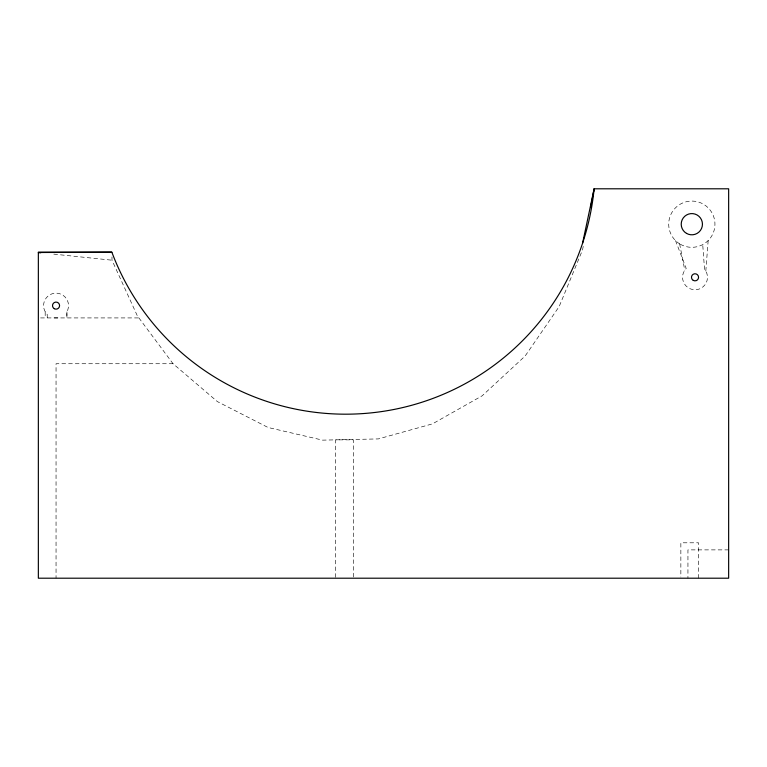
<?xml version="1.0" encoding="UTF-8"?>
<svg xmlns="http://www.w3.org/2000/svg" width="767" height="767" viewBox="0 0 767 767"><rect width="100%" height="100%" fill="white"/><g stroke="black" fill="none" stroke-linecap="round" stroke-linejoin="round"><path stroke-width="0.58" stroke-dasharray="3.83 2.88" d="M705.813 271.067L708.171 240.55M583.217 246.351L582.556 249.879L559.172 306.551L525.155 356.003L482.194 395.782L432.435 423.883L378.352 438.916L322.629 440.143L268.067 427.487L217.358 401.582L173.045 363.731L137.322 315.803L111.982 260.195L111.982 256.907M57.908 317.922L54.198 317.922M40.574 317.922L138.904 317.922M173.045 363.731L56.049 363.731L56.049 578.203M728.65 549.881L687.941 549.881L687.941 578.203M53.786 254.126L111.982 260.195M675.487 240.55L686.206 268.488A12.464 12.464 0 0 0 685.966 285.87A12.464 12.464 0 0 0 703.339 286.58A12.464 12.464 0 0 0 704.528 269.236L702.725 244.587M679.62 243.829L684.768 270.205M698.564 578.203L698.564 542.796L680.856 542.796L680.856 577.024M353.414 577.005L353.414 439.855L335.706 439.855L335.706 578.203M66.921 311.891L66.921 317.922L66.854 311.853A12.473 12.473 0 0 0 63.201 295.4A12.473 12.473 0 0 0 46.499 297.606A12.473 12.473 0 0 0 47.228 314.441L47.228 317.922M45.186 311.891L45.186 317.922M680.271 244.222A23.115 23.115 0 0 0 714.949 224.204A23.115 23.115 0 0 0 680.271 204.175A23.115 23.115 0 0 0 680.271 244.222"/><path stroke-width="1.15" d="M590.571 207.589L594.128 188.797L728.65 188.797L728.65 578.203L38.35 578.203L38.35 252.17L111.982 252.17L38.35 252.516L40.728 252.765M582.556 243.312L594.128 188.797A249.678 249.678 0 0 1 111.982 252.516M54.284 308.689A3.538 3.538 0 0 0 59.586 305.621A3.538 3.538 0 0 0 54.284 302.553A3.538 3.538 0 0 0 54.284 308.689M686.523 233.398A10.623 10.623 0 0 0 702.447 224.204A10.623 10.623 0 0 0 686.523 215A10.623 10.623 0 0 0 686.523 233.398M693.253 280.367A3.538 3.538 0 0 0 698.564 277.299A3.538 3.538 0 0 0 693.253 274.231A3.538 3.538 0 0 0 693.253 280.367"/></g></svg>
